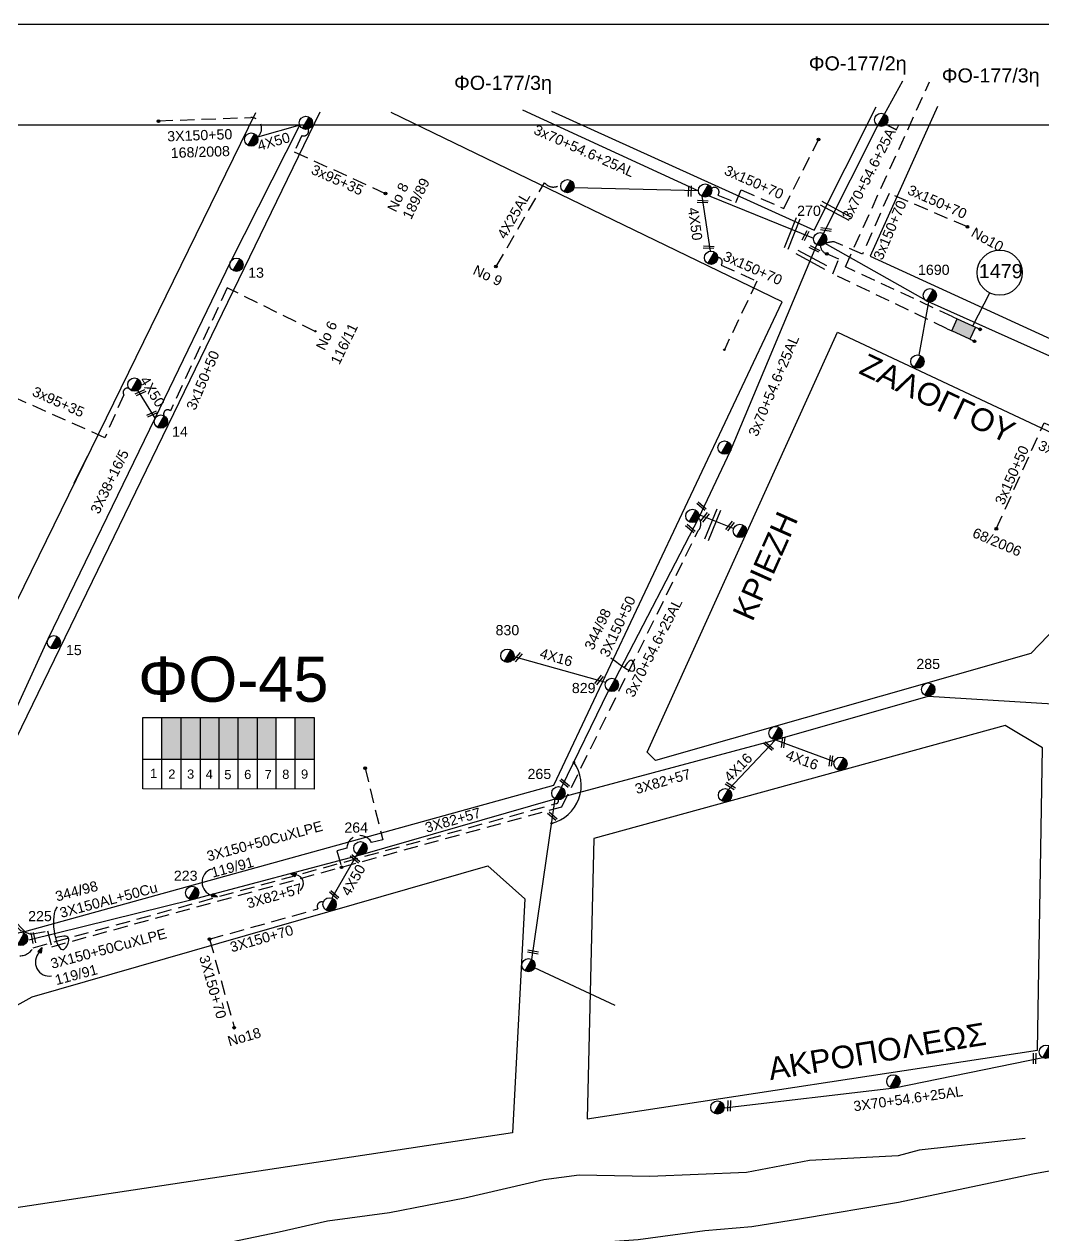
# Model space of a CAD drawing. Header units: millimetres. Extents: x 1421 to 7149, y 887 to 1917.
# Drawn here: x 5249.8 to 5430.3, y 1702.8 to 1917.4 of the extents above; entities that cross this region are included whole.
import ezdxf
from ezdxf.enums import TextEntityAlignment as Align

# ---------------------------------------------------------------- set-up
doc = ezdxf.new("R2010")
doc.units = ezdxf.units.MM
doc.linetypes.add('DASHED', pattern=[19.05, 12.7, -6.35])
for name, color, linetype in [('3x38+16_5', 7, 'Continuous'), ('3x82+57', 7, 'DASHED'), ('Link Box 4 Διευθύνσεων', 7, 'Continuous'), ('Pillar OTE', 7, 'Continuous'), ('Άγνωστα', 7, 'Continuous'), ('Γυμνά εναέρια ΧΤ (3Φ)   4x50CU', 7, 'Continuous'), ('Γυμνά εναέρια ΧΤ (3Φ) 4x50AL', 7, 'Continuous'), ('Γυμνά εναέρια ΧΤ και ΦΟΠ (3Φ)   4x50+16AL', 7, 'Continuous'), ('Εναέρια παροχή ΧΤ 4x16', 7, 'SYN_LINE'), ('Εναέρια παροχή ΧΤ 4x25', 7, 'SYN_LINE'), ('Καλωδια Χ.Τ 3x95+35', 7, 'DASHED'), ('Καλωδια ΧΤ  3X95+50', 7, 'Continuous'), ('Καλώδια ΧΤ   3x150+50CU', 7, 'DASHED'), ('Καλώδια ΧΤ   3x150+70AL', 7, 'DASHED'), ('Καλώδια ΧΤ   3x150AL+50CU', 7, 'DASHED'), ('Μηχανική τομή', 7, 'Continuous'), ('Στύλος ΦΜ', 7, 'Continuous'), ('Στύλος ΦΜ @ 1', 7, 'Continuous'), ('Συνδέσεις', 7, 'Continuous'), ('Συνεστραμμένα ΧΤ   3x70+54.6+25 AL', 7, 'SYN_LINE'), ('Τομή', 7, 'Continuous'), ('Υπογεια Καλωδια Δικτυου ΧΤ 4X25', 7, 'DASHED'), ('Υπόβαθρο ΔΕΗ', 7, 'Continuous'), ('Υπόγεια καλώδια Παροχών ΧΤ   4x16AL', 7, 'DASHED')]:
    doc.layers.add(name, color=color, linetype=linetype)
doc.styles.add('arial', font='arial.ttf')
doc.styles.get("Standard").update_dxf_attribs({"font": 'arial.ttf'})
doc.linetypes.add('PRANES_TEXNHTO', pattern='A,1,[136,SPECLINE.shx,S=1.5,R=0,X=0,Y=0],2,[137,SPECLINE.shx,S=1,R=0,X=0,Y=0],1', length=4)
doc.linetypes.add('SYN_LINE', pattern='A,0.5,-0.0001,["/\\/\\/\\/",Standard,S=0.1,R=0,X=0,Y=-0.05],-0.25', length=0.7501)

# ---------------------------------------------------------------- blocks, each defined once
blk = doc.blocks.new('ΥΠΑΡΧΩΝ ΤΣΙΜΕΝΤΕΝΙΟΣ ΣΤΥΛΟΣ')
at = {"layer": 'Στύλος ΦΜ'}
blk.add_hatch(color=256, dxfattribs=at).paths.add_polyline_path([(-1.29, -2.28, 0.574793), (2.62, 0, 0.268822), (1.3, 2.27)])
blk.add_line((-1.29, -2.28), (1.3, 2.27), dxfattribs=at)
blk.add_circle((0, 0), 2.62, dxfattribs=at)
at = {"layer": 'Στύλος ΦΜ', "flags": 4}
for tag, p in [('ΑΡΙΘΜΟΣ', (-4.68, 8.05)), ('ΤΥΠΟΣ', (-4.91, 3.03))]:
    blk.add_attdef(tag, p, '', height=4, dxfattribs=at)
blk = doc.blocks.new('ΜΗΧΑΝΙΚΗ ΤΟΜΗ')
at = {"layer": 'Μηχανική τομή', "ltscale": 40}
for p, q in [((-3.67, 1.17), (3.91, 1.17)), ((3.91, -0.38), (-3.67, -0.38))]:
    blk.add_line(p, q, dxfattribs=at)
blk = doc.blocks.new('LINK BOX 4 ΑΝΑΧΩΡΗΣΕΩΝ')
at = {"layer": 'Link Box 4 Διευθύνσεων', "ltscale": 40}
blk.add_hatch(color=256, dxfattribs=at).paths.add_polyline_path([(-3.54, 0), (-3.54, -4.67), (3.54, -4.67), (3.54, 0)])
for p, q in [((-3.54, 0), (-5.33, 0)), ((5.33, 0), (3.54, 0)), ((-3.54, -4.67), (-5.33, -4.67)), ((5.33, -4.67), (3.54, -4.67))]:
    blk.add_line(p, q, dxfattribs=at)
blk.add_lwpolyline([(-3.54, -4.67), (-3.54, 0), (3.54, 0), (3.54, -4.67)], close=True, dxfattribs=at)
blk = doc.blocks.new('ΤΟΜΗ')
at = {"layer": 'Τομή', "ltscale": 40}
for p, q in [((10.95, 0.22), (-12.13, 0.22)), ((10.95, -2.57), (-12.13, -2.57))]:
    blk.add_line(p, q, dxfattribs=at)
blk = doc.blocks.new('_ΣΥΝΔΕΣΗ')
at = {"layer": 'Συνδέσεις', "linetype": 'SYN_LINE', "ltscale": 40}
blk.add_hatch(color=256, dxfattribs=at).paths.add_polyline_path([(0.5, -0.01, 1), (-0.5, -0.01, 1)])
at = {"layer": 'Συνδέσεις'}
blk.add_circle((0, -0.01), 0.5, dxfattribs=at)

msp = doc.modelspace()

# ---------------------------------------------------------------- hatches: boundary and pattern name
at = {"lineweight": -3, "ltscale": 0.1}
h = msp.add_hatch(color=256, dxfattribs=at)
h.paths.add_polyline_path([(5296.98, 1766.85), (5297.98, 1766.89), (5297.93, 1766.59)])
h.paths.add_polyline_path([(5296.98, 1766.85), (5297.93, 1766.59), (5297.81, 1766.29)])
h = msp.add_hatch(color=256, dxfattribs=at)
h.paths.add_polyline_path([(5284.04, 1762.69), (5283.05, 1762.63), (5283.09, 1762.93)])
h.paths.add_polyline_path([(5284.04, 1762.69), (5283.09, 1762.93), (5283.2, 1763.24)])
h = msp.add_hatch(color=256, dxfattribs=at)
h.paths.add_polyline_path([(5252.9, 1753.74), (5252.24, 1752.99), (5252.5, 1752.84)])
h.paths.add_polyline_path([(5252.9, 1753.74), (5252.5, 1752.84), (5252.81, 1752.74)])
at = {"layer": 'Καλώδια ΧΤ   3x150+50CU', "linetype": 'DASHED', "lineweight": -3, "ltscale": 0.2}
h = msp.add_hatch(color=5, dxfattribs=at)
h.dxf.hatch_style = 1
h.paths.add_polyline_path([(5287.73, 1794.46), (5284.35, 1794.46), (5284.35, 1787.09), (5287.73, 1787.08)])
h = msp.add_hatch(color=27, dxfattribs=at)
h.dxf.hatch_style = 1
h.paths.add_polyline_path([(5294.53, 1794.46), (5291.14, 1794.46), (5291.14, 1787.08), (5294.53, 1787.07)])
at = {"layer": 'Καλώδια ΧΤ   3x150AL+50CU', "linetype": 'DASHED', "lineweight": -3, "ltscale": 0.2}
h = msp.add_hatch(color=6, dxfattribs=at)
h.dxf.hatch_style = 1
h.paths.add_polyline_path([(5274.17, 1787.11), (5277.56, 1787.1), (5277.56, 1794.48), (5274.17, 1794.48)])
h = msp.add_hatch(color=85, dxfattribs=at)
h.dxf.hatch_style = 1
h.paths.add_polyline_path([(5277.64, 1787.11), (5281.03, 1787.11), (5281.03, 1794.48), (5277.65, 1794.48)])
h = msp.add_hatch(color=151, dxfattribs=at)
h.dxf.hatch_style = 1
h.paths.add_polyline_path([(5291.25, 1794.42), (5287.81, 1794.42), (5287.81, 1787.06), (5291.25, 1787.05)])
h = msp.add_hatch(color=1, dxfattribs=at)
h.dxf.hatch_style = 1
h.paths.add_polyline_path([(5301.2, 1794.46), (5297.82, 1794.46), (5297.81, 1787.09), (5301.2, 1787.08)])
at = {"layer": 'Συνεστραμμένα ΧΤ   3x70+54.6+25 AL', "linetype": 'DASHED', "lineweight": -3, "ltscale": 0.2}
h = msp.add_hatch(color=30, dxfattribs=at)
h.dxf.hatch_style = 1
h.paths.add_polyline_path([(5281.05, 1787.03), (5284.34, 1787.03), (5284.34, 1794.4), (5281.05, 1794.4)])

# ---------------------------------------------------------------- linework, layer by layer
at = {"lineweight": -3, "ltscale": 0.1}
for points in [[(4932.72, 1917.4), (7149.36, 1917.4), (7149.36, 887.4), (4932.72, 887.4)], [(5038.25, 1899.55), (6989.1, 1899.55), (6989.1, 911.99), (5038.25, 911.99)]]:
    msp.add_lwpolyline(points, close=True, dxfattribs=at)
for points in [[(5297.93, 1766.59), (5296.98, 1766.85), (5297.98, 1766.89), (5297.93, 1766.59)], [(5297.93, 1766.59), (5296.98, 1766.85), (5297.81, 1766.29), (5297.93, 1766.59)], [(5283.09, 1762.93), (5284.04, 1762.69), (5283.05, 1762.63), (5283.09, 1762.93)], [(5283.09, 1762.93), (5284.04, 1762.69), (5283.2, 1763.24), (5283.09, 1762.93)], [(5252.5, 1752.84), (5252.9, 1753.74), (5252.24, 1752.99), (5252.5, 1752.84)], [(5252.5, 1752.84), (5252.9, 1753.74), (5252.81, 1752.74), (5252.5, 1752.84)]]:
    msp.add_lwpolyline(points, dxfattribs=at)
for centre, radius, start, end in [((5283.77, 1765.3), 2.46, 108.6869, 253.8228), ((5297.73, 1765.06), 1.55, 308.6929, 82.7357), ((5254.23, 1751.1), 2.46, 134.7496, 279.8855)]:
    msp.add_arc(centre, radius, start, end, dxfattribs=at)
msp.add_spline([(5255.61, 1760.9), (5255.25, 1760.19), (5257.07, 1753.57), (5257.66, 1755.39), (5255.36, 1755.43)], degree=3, dxfattribs=at)
at = {"layer": '3x38+16_5', "color": 1, "lineweight": -3, "ltscale": 0.2}
for p, q in [((5286.39, 1875.34), (5298.63, 1899.5)), ((5273, 1847.53), (5286.39, 1875.34))]:
    msp.add_line(p, q, dxfattribs=at)
at = {"layer": '3x82+57', "color": 85, "linetype": 'Continuous', "lineweight": -3, "ltscale": 0.2}
msp.add_lwpolyline([(5250.6, 1755.09), (5279.57, 1762.22), (5309.38, 1770.14), (5343.89, 1780.05), (5382.96, 1790.55), (5410.03, 1798.29), (5439.8, 1796.42)], dxfattribs=at)
at = {"layer": 'Pillar OTE', "lineweight": -3, "ltscale": 40}
for points in [[(5270.84, 1781.84), (5270.84, 1794.48), (5301.17, 1794.48), (5301.17, 1781.81), (5270.84, 1781.84)], [(5274.17, 1781.84), (5274.17, 1794.48)], [(5277.61, 1781.83), (5277.61, 1794.48)], [(5281.05, 1781.83), (5281.05, 1794.48)], [(5284.35, 1781.83), (5284.35, 1794.48)], [(5287.73, 1781.82), (5287.73, 1794.48)], [(5291.13, 1781.82), (5291.13, 1794.48)], [(5294.47, 1781.82), (5294.47, 1794.48)], [(5297.85, 1781.81), (5297.85, 1794.48)], [(5270.84, 1787.12), (5301.17, 1787.09)]]:
    msp.add_lwpolyline(points, dxfattribs=at)
at = {"layer": 'Άγνωστα', "linetype": 'Continuous', "ltscale": 0.2}
msp.add_line((5258.68, 1836.05), (5261.01, 1840.81), dxfattribs=at)
at = {"layer": 'Γυμνά εναέρια ΧΤ (3Φ)   4x50CU', "color": 30, "lineweight": -3, "ltscale": 0.2}
for points in [[(5369.31, 1887.85), (5347.21, 1888.41)], [(5369.9, 1886.89), (5371.36, 1877.17)]]:
    msp.add_lwpolyline(points, dxfattribs=at)
at = {"layer": 'Γυμνά εναέρια ΧΤ (3Φ)   4x50CU', "color": 85, "lineweight": -3, "ltscale": 0.2}
msp.add_lwpolyline([(5308.81, 1770.29), (5304.33, 1762.47)], dxfattribs=at)
at = {"layer": 'Γυμνά εναέρια ΧΤ (3Φ) 4x50AL', "color": 1, "lineweight": -3, "ltscale": 0.2}
msp.add_line((5298.63, 1899.5), (5291.13, 1897.4), dxfattribs=at)
msp.add_lwpolyline([(5240.75, 1779.5), (5240.75, 1779.5), (5254.03, 1808.41), (5273, 1847.53), (5269.95, 1852.51)], dxfattribs=at)
at = {"layer": 'Γυμνά εναέρια ΧΤ και ΦΟΠ (3Φ)   4x50+16AL', "color": 151, "linetype": 'DASHED', "lineweight": -3, "ltscale": 0.2}
msp.add_lwpolyline([(5236.39, 1774.29, 0.705662), (5231.54, 1769.27), (5246.3, 1754.47, 0.70496), (5251.41, 1753.68), (5344.09, 1779.23, 0.485313), (5344.46, 1779.89)], format="xyb", dxfattribs=at)
at = {"layer": 'Εναέρια παροχή ΧΤ 4x16', "color": 151, "lineweight": -3, "ltscale": 0.1}
msp.add_lwpolyline([(5352.86, 1800.72), (5336.61, 1805.27)], dxfattribs=at)
at = {"layer": 'Εναέρια παροχή ΧΤ 4x25', "color": 151, "lineweight": -3, "ltscale": 0.2}
msp.add_lwpolyline([(5354.55, 1743.46), (5340.24, 1750.09)], dxfattribs=at)
at = {"layer": 'Καλωδια Χ.Τ 3x95+35', "color": 1, "lineweight": -3, "ltscale": 0.2}
for points in [[(5300.15, 1898.82, -0.654045), (5299.01, 1897.66), (5297.67, 1894.8), (5313.79, 1887.38)], [(5268.35, 1852.86, 0.685271), (5267.44, 1851.7), (5264.09, 1844.1), (5247.09, 1851.67)]]:
    msp.add_lwpolyline(points, format="xyb", dxfattribs=at)
at = {"layer": 'Καλωδια ΧΤ  3X95+50', "color": 7, "lineweight": -3}
msp.add_spline([(5353.79, 1805.07), (5358.02, 1803.23), (5357.52, 1804.6), (5356.09, 1803.31)], degree=3, dxfattribs=at)
at = {"layer": 'Καλώδια ΧΤ   3x150+50CU', "color": 1, "lineweight": -3, "ltscale": 0.2}
msp.add_lwpolyline([(5301.39, 1862.95), (5285.76, 1870.66), (5275.71, 1848.86, 0.858533), (5274.6, 1847.97, 9.139104)], format="xyb", dxfattribs=at)
at = {"layer": 'Καλώδια ΧΤ   3x150+50CU', "color": 151, "lineweight": -3, "ltscale": 0.2}
msp.add_lwpolyline([(5422.09, 1827.95), (5430.56, 1846.75), (5435.49, 1844.43, 0.775406), (5441.6, 1841.71)], format="xyb", dxfattribs=at)
at = {"layer": 'Καλώδια ΧΤ   3x150+50CU', "color": 30, "lineweight": -3, "ltscale": 0.2}
for points in [[(5238.6, 1772.38, -0.470172), (5240.58, 1765.29), (5249.15, 1756.73), (5250.99, 1756.1), (5253.93, 1756.67), (5254.67, 1753.85), (5345.08, 1778.68), (5369.27, 1827.63, 0.365617), (5369.35, 1829.87)], [(5310.21, 1785.53), (5313.33, 1772.81), (5311.36, 1772.33, 0.757089), (5306.97, 1771.34), (5305.21, 1770.87), (5306.02, 1767.94)]]:
    msp.add_lwpolyline(points, format="xyb", dxfattribs=at)
at = {"layer": 'Καλώδια ΧΤ   3x150+70AL', "color": 30, "lineweight": -3, "ltscale": 0.2}
msp.add_lwpolyline([(5414.36, 1865.53), (5395.33, 1874.41), (5410.25, 1907.18)], dxfattribs=at)
for points in [[(5371.61, 1888.27, -0.950613), (5372.73, 1887.1), (5375.91, 1885.8), (5376.87, 1888.03), (5384.41, 1884.74), (5390.55, 1896.92)], [(5413.39, 1863.41), (5393.13, 1873.13), (5394.16, 1875.73), (5392.07, 1876.67, -0.302148), (5390.9, 1878.11)], [(5372.71, 1876.02, -0.669646), (5373.32, 1874.71), (5379.67, 1871.86), (5373.89, 1859.69)]]:
    msp.add_lwpolyline(points, format="xyb", dxfattribs=at)
at = {"layer": 'Καλώδια ΧΤ   3x150+70AL', "color": 151, "lineweight": -3, "ltscale": 0.2}
msp.add_lwpolyline([(5416.96, 1881.49), (5403.07, 1887.41), (5398.39, 1876.64), (5393.34, 1878.81, 0.099899), (5391.76, 1878.52)], format="xyb", dxfattribs=at)
at = {"layer": 'Καλώδια ΧΤ   3x150+70AL', "color": 85, "lineweight": -3, "ltscale": 0.2}
msp.add_lwpolyline([(5282.64, 1755.19), (5301.86, 1760.57, -0.730028), (5302.81, 1761.75, 1.408177)], format="xyb", dxfattribs=at)
msp.add_lwpolyline([(5282.64, 1755.19), (5287.03, 1739.51)], dxfattribs=at)
at = {"layer": 'Καλώδια ΧΤ   3x150AL+50CU', "color": 1, "lineweight": -3, "ltscale": 0.2}
msp.add_lwpolyline([(5273.62, 1900.27), (5289.95, 1900.87, -0.711222), (5291.13, 1897.4)], format="xyb", dxfattribs=at)
at = {"layer": 'Συνεστραμμένα ΧΤ   3x70+54.6+25 AL', "color": 85, "lineweight": -3, "ltscale": 20}
for points in [[(5402.27, 1901.48), (5405.51, 1907.38)], [(5391.46, 1880.31), (5401.11, 1899.43)], [(5373.84, 1725.32), (5404.02, 1728.83), (5430.31, 1734.21)]]:
    msp.add_lwpolyline(points, dxfattribs=at)
at = {"layer": 'Συνεστραμμένα ΧΤ   3x70+54.6+25 AL', "color": 30, "lineweight": -3, "ltscale": 20}
for points in [[(5338.12, 1902.25), (5369.31, 1887.85)], [(5371.18, 1886.97), (5389.71, 1879.49)]]:
    msp.add_lwpolyline(points, dxfattribs=at)
at = {"layer": 'Συνεστραμμένα ΧΤ   3x70+54.6+25 AL', "color": 151, "lineweight": -3, "ltscale": 20}
for points in [[(5369.35, 1829.87), (5374.95, 1841.75), (5390.29, 1878.26)], [(5473.55, 1839.85), (5444.01, 1852.99), (5410.05, 1868.19), (5391.76, 1878.52)], [(5410.05, 1868.19), (5408.35, 1858.75)], [(5354.54, 1801.29), (5369.35, 1829.87)], [(5345.05, 1782.09), (5353.37, 1799.24)], [(5339.76, 1751.61), (5343.89, 1780.05)]]:
    msp.add_lwpolyline(points, dxfattribs=at)
at = {"layer": 'Συνεστραμμένα ΧΤ   3x70+54.6+25 AL', "color": 151, "lineweight": -3, "ltscale": 8}
msp.add_lwpolyline([(5369.38, 1830.48), (5375.54, 1828.01)], dxfattribs=at)
at = {"layer": 'Υπογεια Καλωδια Δικτυου ΧΤ 4X25', "color": 30, "lineweight": -3, "ltscale": 0.2}
msp.add_lwpolyline([(5333.47, 1874.46), (5342.03, 1889.3, 0.447481), (5344.96, 1889.09, -0.845273)], format="xyb", dxfattribs=at)
at = {"layer": 'Υπόβαθρο ΔΕΗ', "linetype": 'PRANES_TEXNHTO', "lineweight": -3, "ltscale": 0.5, "flags": 128}
for points in [[(5044.09, 1551.45), (5050.6, 1553.39), (5056.52, 1555.56), (5060.9, 1557.4), (5071.38, 1561.74), (5077.75, 1564.93), (5085.45, 1569.14), (5095.65, 1573.04), (5103.95, 1576.42), (5110.24, 1578.52), (5114.69, 1581.58), (5121.92, 1586.95), (5134.82, 1598.46), (5144.9, 1609.09), (5151.71, 1616.04), (5160.49, 1624), (5169.86, 1632.66), (5178.13, 1640.42), (5182.81, 1646.4), (5191, 1657.9), (5194.63, 1663.38), (5197.08, 1666.2), (5201.6, 1670.05), (5207.85, 1674.97), (5214.81, 1678.67), (5220.3, 1680.6), (5228.38, 1682.15), (5234.39, 1682.89), (5245.58, 1683.04), (5257.26, 1683.58), (5266.01, 1684.62), (5276.98, 1687.95), (5290.25, 1691.5), (5300.97, 1693.83), (5312.38, 1695.9), (5322.39, 1698.05), (5336.18, 1700.5), (5350.27, 1701.38), (5358.61, 1701.98), (5370.4, 1703.54), (5378.78, 1704.28), (5387.23, 1705.61), (5404.76, 1708.58), (5428.56, 1713.61), (5440.79, 1715.84), (5450.76, 1719.55), (5463.07, 1723.4), (5474.86, 1727.4), (5486.52, 1732.31), (5496.23, 1736.31), (5511.06, 1743.5), (5515.76, 1746.35), (5525.48, 1750.05), (5532.07, 1754.64), (5545.27, 1761.16), (5557.32, 1769.28), (5564.14, 1774.9), (5567.85, 1778.39), (5576.45, 1785.72), (5591.37, 1798.86), (5595.15, 1803.31), (5604.87, 1815.26), (5609.99, 1821.71), (5613.56, 1825.44), (5616.97, 1828.99), (5625.42, 1833.36), (5635.8, 1837.22), (5644.72, 1840.65), (5648.28, 1841.69), (5654.73, 1845.39), (5666.37, 1855.46), (5675.43, 1865.58), (5682.03, 1872.84), (5684.18, 1875.87), (5692.11, 1878.76), (5696.79, 1878.91), (5705.64, 1879.24), (5713.43, 1880.94), (5717.06, 1881.24), (5723.44, 1883.39), (5734.41, 1888.79), (5742.12, 1893.9), (5753.27, 1901.79)], [(5427.21, 1719.88), (5408.42, 1717.81), (5404.72, 1716.78), (5388.98, 1715.96), (5377.8, 1713.85), (5360.68, 1713.14), (5348.16, 1713.34), (5341.9, 1712.55), (5327.9, 1709.25), (5314.54, 1706.65), (5303.56, 1705.22), (5295, 1703.28), (5286.5, 1701.47), (5274.9, 1697.19), (5267.02, 1694.45), (5255.87, 1692.96), (5250.49, 1691.99), (5236.74, 1691.47), (5228.29, 1690.81), (5217.01, 1688.74), (5206.68, 1685.24), (5199.55, 1681.35), (5194.49, 1677.59), (5190.99, 1673.7), (5185.28, 1664.63), (5177.74, 1655.53), (5171.26, 1648.53), (5164.89, 1640.21), (5158.54, 1634.44), (5151.39, 1625.6), (5141.66, 1616.92), (5130.31, 1607.33), (5120.31, 1598.22), (5107.08, 1588.5), (5094.28, 1581.55), (5085.66, 1578.76), (5078.19, 1576.03), (5067.1, 1569.81), (5051.77, 1564.6), (5046.13, 1562.14), (5044.44, 1562.07)]]:
    msp.add_lwpolyline(points, dxfattribs=at)
at = {"layer": 'Υπόβαθρο ΔΕΗ', "lineweight": -3, "ltscale": 0.2}
for points in [[(5200.11, 1900.56), (5170.51, 1844.94), (5227.82, 1779.7), (5231.19, 1779.85), (5290.84, 1901.77)], [(5302.19, 1901.8), (5237.73, 1769.04), (5249.92, 1756.56), (5343.69, 1782.52), (5384.12, 1868.19), (5314.84, 1901.74)], [(5343.25, 1902), (5389.8, 1880.9), (5400.82, 1902.76)], [(5411.67, 1902.84), (5399.73, 1876.27), (5463.77, 1846.93), (5495.49, 1902.75)], [(5361.66, 1786.84), (5360.18, 1788.36), (5393.96, 1862.79), (5450.52, 1836.19), (5451.27, 1829.78), (5428.23, 1805.86), (5361.66, 1786.84)], [(5349.59, 1723.36), (5429.4, 1735.49), (5430.26, 1789.12), (5423.65, 1793.05), (5350.73, 1773.07), (5349.59, 1723.36)], [(5197.52, 1699.89), (5191.09, 1711.53), (5251.21, 1745), (5331.96, 1768.17), (5338.52, 1762.37), (5336.34, 1720.88), (5197.52, 1699.89)]]:
    msp.add_lwpolyline(points, dxfattribs=at)
at = {"layer": 'Υπόβαθρο ΔΕΗ', "lineweight": -3}
msp.add_lwpolyline([(5417.93, 1863.9), (5420.96, 1869.76)], dxfattribs=at)
msp.add_circle((5422.69, 1873.36), 4, dxfattribs=at)
msp.add_arc((5341.54, 1782.48), 6.98, 284.2541, 35.6682, dxfattribs=at)
at = {"layer": 'Υπόγεια καλώδια Παροχών ΧΤ   4x16AL', "color": 85, "linetype": 'Continuous', "lineweight": -3, "ltscale": 0.2}
msp.add_lwpolyline([(5374.6, 1781.75), (5382.96, 1790.55), (5393.37, 1786.71)], dxfattribs=at)

# ---------------------------------------------------------------- block references
at = {"layer": 'Link Box 4 Διευθύνσεων', "lineweight": -3, "xscale": 0.4999999999999985, "yscale": 0.4999999999999985, "zscale": 0.4999999999999985, "rotation": 155.3892072227048}
msp.add_blockref('LINK BOX 4 ΑΝΑΧΩΡΗΣΕΩΝ', (5415.81, 1862.3), dxfattribs=at)
at = {"layer": 'Μηχανική τομή', "lineweight": -3}
for p, xscale, yscale, zscale, rotation in [((5367.87, 1887.77), 0.2499999999997364, 0.2499999999997364, 0.2499999999997364, 88.68721047573013), ((5370.01, 1885.86), 0.249999999998973, 0.249999999998973, 0.249999999998973, 357.3294060225263), ((5388.37, 1879.84), 0.2499999999998655, 0.2499999999998655, 0.2499999999998655, 63.59032268500813), ((5391.85, 1880.91), 0.250000000000727, 0.250000000000727, 0.250000000000727, 351.4478638929639), ((5371.08, 1877.75), 0.249999999998973, 0.249999999998973, 0.249999999998973, 357.3294060225263), ((5389.78, 1877.49), 0.2499999999999713, 0.2499999999999713, 0.2499999999999713, 332.8684765205269), ((5270.41, 1851.98), 0.2499999999999322, 0.2499999999999322, 0.2499999999999322, 24.75841792782587), ((5272.46, 1848.19), 0.2499999999999322, 0.2499999999999322, 0.2499999999999322, 24.75841792782587), ((5369.75, 1831.9), 0.250000000001253, 0.250000000001253, 0.250000000001253, 319.7993678566543), ((5370.41, 1830.07), 0.2500000000013552, 0.2500000000013552, 0.2500000000013552, 230.0626389057167), ((5367.79, 1827.94), 0.250000000001253, 0.250000000001253, 0.250000000001253, 319.7993678566543), ((5374.83, 1828.52), 0.2500000000013552, 0.2500000000013552, 0.2500000000013552, 230.0626389057167), ((5337.35, 1805.1), 0.2499999999990473, 0.2499999999990473, 0.2499999999990473, 50.47215950995776), ((5351.74, 1801.06), 0.2499999999990473, 0.2499999999990473, 0.2499999999990473, 50.47215950995776), ((5381.66, 1789.35), 0.250000000001253, 0.250000000001253, 0.250000000001253, 319.7993678566543), ((5384.21, 1790.11), 0.2500000000012622, 0.2500000000012622, 0.2500000000012622, 262.5544192019454), ((5392.66, 1786.85), 0.2500000000012622, 0.2500000000012622, 0.2500000000012622, 262.5544192019454), ((5345.5, 1782.79), 0.250000000001253, 0.250000000001253, 0.250000000001253, 319.7993678566543), ((5374.88, 1782.29), 0.2500000000012558, 0.2500000000012558, 0.2500000000012558, 327.5204135753807), ((5343.33, 1776.94), 0.250000000001253, 0.250000000001253, 0.250000000001253, 319.7993678566543), ((5308.36, 1769.4), 0.250000000001253, 0.250000000001253, 0.250000000001253, 319.7993678566543), ((5304.65, 1762.98), 0.250000000001253, 0.250000000001253, 0.250000000001253, 319.7993678566543), ((5251.49, 1755.4), 0.2500000000001928, 0.2500000000001928, 0.2500000000001928, 101.8808902446696), ((5339.92, 1752.83), 0.2500000000011305, 0.2500000000011305, 0.2500000000011305, 349.5251074668412), ((5428.77, 1734.05), 0.2500000000007278, 0.2500000000007278, 0.2500000000007278, 268.6388953290862), ((5374.64, 1725.66), 0.2500000000007278, 0.2500000000007278, 0.2500000000007278, 268.6388953290862)]:
    msp.add_blockref('ΜΗΧΑΝΙΚΗ ΤΟΜΗ', p, dxfattribs=dict(at, xscale=xscale, yscale=yscale, zscale=zscale, rotation=rotation))
at = {"layer": 'Στύλος ΦΜ @ 1', "lineweight": -3, "ltscale": 40, "xscale": 0.4499999999998181, "yscale": 0.4499999999998181, "zscale": 0.4499999999998181}
for p in [(5401.69, 1900.45), (5299.73, 1899.92), (5290.04, 1896.95), (5346.07, 1888.69), (5370.48, 1887.92), (5371.53, 1876), (5408.11, 1857.59), (5269.33, 1853.51), (5373.93, 1842.34), (5368.23, 1830.22), (5376.64, 1827.57), (5382.96, 1791.73), (5394.47, 1786.3), (5374.01, 1780.73), (5303.92, 1761.37), (5339.17, 1750.59), (5430.89, 1735.23), (5403.84, 1729.99), (5372.66, 1725.35)]:
    msp.add_blockref('ΥΠΑΡΧΩΝ ΤΣΙΜΕΝΤΕΝΙΟΣ ΣΤΥΛΟΣ', p, dxfattribs=at)
at = {"layer": 'Στύλος ΦΜ @ 1', "lineweight": -3, "ltscale": 40}
ref = msp.add_blockref('ΥΠΑΡΧΩΝ ΤΣΙΜΕΝΤΕΝΙΟΣ ΣΤΥΛΟΣ', (5390.87, 1879.29), dxfattribs=dict(at, xscale=0.4499999999998181, yscale=0.4499999999998181, zscale=0.4499999999998181))
ref.add_attrib('ΑΡΙΘΜΟΣ', '270', (5386.79, 1883.42), dxfattribs={"layer": 'Στύλος ΦΜ', "height": 1.8, "flags": 4})
ref = msp.add_blockref('ΥΠΑΡΧΩΝ ΤΣΙΜΕΝΤΕΝΙΟΣ ΣΤΥΛΟΣ', (5287.41, 1874.75), dxfattribs=dict(at, xscale=0.4499999999998181, yscale=0.4499999999998181, zscale=0.4499999999998181))
ref.add_attrib('ΑΡΙΘΜΟΣ', '13', (5289.49, 1872.45), dxfattribs={"layer": 'Στύλος ΦΜ', "height": 1.8, "flags": 4})
ref = msp.add_blockref('ΥΠΑΡΧΩΝ ΤΣΙΜΕΝΤΕΝΙΟΣ ΣΤΥΛΟΣ', (5410.31, 1869.34), dxfattribs=dict(at, xscale=0.4499999999998181, yscale=0.4499999999998181, zscale=0.4499999999998181))
ref.add_attrib('ΑΡΙΘΜΟΣ', '1690', (5408.21, 1872.96), dxfattribs={"layer": 'Στύλος ΦΜ', "height": 1.8, "flags": 4})
ref = msp.add_blockref('ΥΠΑΡΧΩΝ ΤΣΙΜΕΝΤΕΝΙΟΣ ΣΤΥΛΟΣ', (5274.02, 1846.95), dxfattribs=dict(at, xscale=0.4499999999998181, yscale=0.4499999999998181, zscale=0.4499999999998181))
ref.add_attrib('ΑΡΙΘΜΟΣ', '14', (5276, 1844.26), dxfattribs={"layer": 'Στύλος ΦΜ', "height": 1.8, "flags": 4})
ref = msp.add_blockref('ΥΠΑΡΧΩΝ ΤΣΙΜΕΝΤΕΝΙΟΣ ΣΤΥΛΟΣ', (5335.44, 1805.45), dxfattribs=dict(at, xscale=0.4499999999998181, yscale=0.4499999999998181, zscale=0.4499999999998181))
ref.add_attrib('ΑΡΙΘΜΟΣ', '830', (5333.34, 1809.08), dxfattribs={"layer": 'Στύλος ΦΜ', "height": 1.8, "flags": 4})
ref = msp.add_blockref('ΥΠΑΡΧΩΝ ΤΣΙΜΕΝΤΕΝΙΟΣ ΣΤΥΛΟΣ', (5255.05, 1807.83), dxfattribs=dict(at, xscale=0.4499999999998181, yscale=0.4499999999998181, zscale=0.4499999999998181))
ref.add_attrib('ΑΡΙΘΜΟΣ', '15', (5257.2, 1805.55), dxfattribs={"layer": 'Στύλος ΦΜ', "height": 1.8, "flags": 4})
ref = msp.add_blockref('ΥΠΑΡΧΩΝ ΤΣΙΜΕΝΤΕΝΙΟΣ ΣΤΥΛΟΣ', (5410.02, 1799.46), dxfattribs=dict(at, xscale=0.4499999999998181, yscale=0.4499999999998181, zscale=0.4499999999998181))
ref.add_attrib('ΑΡΙΘΜΟΣ', '285', (5407.92, 1803.09), dxfattribs={"layer": 'Στύλος ΦΜ', "height": 1.8, "flags": 4})
ref = msp.add_blockref('ΥΠΑΡΧΩΝ ΤΣΙΜΕΝΤΕΝΙΟΣ ΣΤΥΛΟΣ', (5353.95, 1800.27), dxfattribs=dict(at, xscale=0.4499999999998181, yscale=0.4499999999998181, zscale=0.4499999999998181))
ref.add_attrib('ΑΡΙΘΜΟΣ', '829', (5346.86, 1798.82), dxfattribs={"layer": 'Στύλος ΦΜ', "height": 1.8, "flags": 4})
ref = msp.add_blockref('ΥΠΑΡΧΩΝ ΤΣΙΜΕΝΤΕΝΙΟΣ ΣΤΥΛΟΣ', (5344.47, 1781.07), dxfattribs=dict(at, xscale=0.4499999999998181, yscale=0.4499999999998181, zscale=0.4499999999998181))
ref.add_attrib('ΑΡΙΘΜΟΣ', '265', (5339, 1783.59), dxfattribs={"layer": 'Στύλος ΦΜ', "height": 1.8, "flags": 4})
ref = msp.add_blockref('ΥΠΑΡΧΩΝ ΤΣΙΜΕΝΤΕΝΙΟΣ ΣΤΥΛΟΣ', (5309.38, 1771.32), dxfattribs=dict(at, xscale=0.4499999999998181, yscale=0.4499999999998181, zscale=0.4499999999998181))
ref.add_attrib('ΑΡΙΘΜΟΣ', '264', (5306.54, 1774.08), dxfattribs={"layer": 'Στύλος ΦΜ', "height": 1.8, "flags": 4})
ref = msp.add_blockref('ΥΠΑΡΧΩΝ ΤΣΙΜΕΝΤΕΝΙΟΣ ΣΤΥΛΟΣ', (5279.57, 1763.4), dxfattribs=dict(at, xscale=0.4499999999998181, yscale=0.4499999999998181, zscale=0.4499999999998181))
ref.add_attrib('ΑΡΙΘΜΟΣ', '223', (5276.32, 1765.54), dxfattribs={"layer": 'Στύλος ΦΜ', "height": 1.8, "flags": 4})
ref = msp.add_blockref('ΥΠΑΡΧΩΝ ΤΣΙΜΕΝΤΕΝΙΟΣ ΣΤΥΛΟΣ', (5249.22, 1755.24), dxfattribs=dict(at, xscale=0.4499999999998181, yscale=0.4499999999998181, zscale=0.4499999999998181))
ref.add_attrib('ΑΡΙΘΜΟΣ', '225', (5250.5, 1758.38), dxfattribs={"layer": 'Στύλος ΦΜ', "height": 1.8, "flags": 4})
at = {"layer": 'Συνδέσεις', "lineweight": -3}
for p, xscale, yscale, zscale in [((5273.6, 1900.21), 0.4777242751392805, 0.4777242751392805, 0.4777242751392805), ((5390.56, 1896.96), 0.4777242751392805, 0.4777242751392805, 0.4777242751392805), ((5313.81, 1887.39), 0.4777242751392805, 0.4777242751392805, 0.4777242751392805), ((5416.96, 1881.5), 0.4777242751392805, 0.4777242751392805, 0.4777242751392805), ((5392.07, 1876.68), 0.4777242751393942, 0.4777242751393942, 0.4777242751393942), ((5333.41, 1874.46), 0.4777242751392805, 0.4777242751392805, 0.4777242751392805), ((5301.4, 1862.98), 0.25, 0.25, 0.25), ((5419.21, 1863.31), 0.4777242751393942, 0.4777242751393942, 0.4777242751393942), ((5418.23, 1861.19), 0.4777242751393942, 0.4777242751393942, 0.4777242751393942), ((5373.89, 1859.69), 0.25, 0.25, 0.25), ((5422.09, 1827.96), 0.4777242751392805, 0.4777242751392805, 0.4777242751392805), ((5310.21, 1785.53), 0.4777242751392805, 0.4777242751392805, 0.4777242751392805), ((5347.22, 1786.56), 0.25, 0.25, 0.25), ((5343.27, 1775.74), 0.25, 0.25, 0.25), ((5306.02, 1767.94), 0.4777242751392805, 0.4777242751392805, 0.4777242751392805), ((5282.64, 1755.2), 0.4777242751392805, 0.4777242751392805, 0.4777242751392805), ((5287.03, 1739.51), 0.4777242751392805, 0.4777242751392805, 0.4777242751392805)]:
    msp.add_blockref('_ΣΥΝΔΕΣΗ', p, dxfattribs=dict(at, xscale=xscale, yscale=yscale, zscale=zscale))
at = {"layer": 'Τομή', "lineweight": -3}
for p, xscale, yscale, zscale, rotation in [((5393.29, 1884.14), 0.2499999999999817, 0.2499999999999817, 0.2499999999999817, 151.5094438626117), ((5385.65, 1880.52), 0.2500000000000497, 0.2500000000000497, 0.2500000000000497, 68.08063642105515), ((5389, 1875.48), 0.2499999999999817, 0.2499999999999817, 0.2499999999999817, 151.5094438626117), ((5371.58, 1828.89), 0.2500000000000497, 0.2500000000000497, 0.2500000000000497, 68.08063642105515)]:
    msp.add_blockref('ΤΟΜΗ', p, dxfattribs=dict(at, xscale=xscale, yscale=yscale, zscale=zscale, rotation=rotation))

# ---------------------------------------------------------------- texts
at = {"lineweight": -3, "ltscale": 40, "char_height": 4, "width": 64.8866, "attachment_point": 1, "style": 'arial'}
for s, insert, rotation in [('ΖΑΛΟΓΓΟΥ', (5399.24, 1859.19), 334.5955), ('ΚΡΙΕΖΗ', (5375.2, 1812.95), 66), ('ΑΚΡΟΠΟΛΕΩΣ', (5381.38, 1734.13), 9.3432)]:
    msp.add_mtext(s, dxfattribs=dict(at, insert=insert, rotation=rotation))
at = {"lineweight": -3, "ltscale": 30, "char_height": 1.63, "width": 11.2573, "attachment_point": 1}
for s, insert in [('1', (5272.09, 1785.4)), ('2', (5275.33, 1785.27)), ('3', (5278.66, 1785.27)), ('4', (5281.96, 1785.27)), ('5', (5285.26, 1785.18)), ('6', (5288.78, 1785.21)), ('7', (5292.41, 1785.21)), ('8', (5295.53, 1785.24)), ('9', (5298.86, 1785.27))]:
    msp.add_mtext(s, dxfattribs=dict(at, insert=insert))
at = {"layer": 'Άγνωστα', "lineweight": -3, "ltscale": 0.1}
for s, p in [('ΦO-177/2η', (5397.53, 1910.46)), ('ΦO-177/3η', (5334.66, 1907.01)), ('ΦO-177/3η', (5421.1, 1908.32))]:
    msp.add_text(s, height=2.5, dxfattribs=at).set_placement(p, align=Align.MIDDLE_CENTER)
at = {"layer": 'Άγνωστα', "color": 7, "lineweight": -3, "char_height": 1.8, "attachment_point": 1}
for s, insert, width, rotation in [('3x70+54.6+25AL', (5340.67, 1899.67), 11.0807, 336), ('3x70+54.6+25AL', (5394.64, 1883.35), 11.0807, 63), ('3X150+50  ', (5275.11, 1898.42), 11.0807, 2), ('4X50', (5290.94, 1896.67), 1.8, 16), ('168/2008', (5275.74, 1895.47), 6.8308, 2), ('3x95+35  ', (5301.23, 1892.6), 11.0807, 336), ('3x150+70', (5374.44, 1892.48), 11.0807, 336), ('No 8\\P189/89', (5314.06, 1884.74), 6.8308, 64), ('3x150+70', (5406.92, 1889), 11.0807, 336), ('4X25AL', (5333.51, 1880.07), 6.1726, 60), ('4X50', (5369.21, 1885.03), 1.8, 278), ('3x150+70', (5400.22, 1876.14), 11.0807, 67), ('No10', (5418.33, 1881.48), 6.8308, 330.9663), ('3x150+70', (5374.21, 1877.25), 11.0807, 336), ('No 9', (5329.94, 1874.8), 6.8308, 334.5557), ('No 6', (5301.41, 1860.22), 6.8308, 64), ('116/11', (5304.02, 1857.68), 6.8308, 64), ('3x70+54.6+25AL', (5378.06, 1844.85), 11.0807, 67), ('3x150+50', (5278.45, 1849.51), 11.0807, 67), ('4X50', (5271.74, 1855.24), 1.8, 302), ('3x95+35  ', (5251.79, 1853.26), 11.0807, 336), ('3x150+50', (5430.08, 1843.73), 11.0807, 336), ('3X38+16/5 ', (5261.43, 1831.21), 11.0807, 64), ('3x150+50', (5421.76, 1832.75), 11.0807, 66), ('68/2006', (5418.4, 1828.21), 6.8308, 336.8912), ('344/98\\P3X150+50', (5349, 1807.05), 11.0807, 65), ('3x70+54.6+25AL', (5356.22, 1798.74), 11.0807, 63), ('4X16', (5341.53, 1806.83), 11.0807, 344), ('4X16', (5373.64, 1784.15), 11.0807, 46), ('4X16', (5385.22, 1788.84), 11.0807, 340), ('3X82+57', (5357.85, 1782.63), 11.0807, 16), ('3X82+57', (5320.66, 1775.77), 11.0807, 16), ('3X150+50CuXLPE\\P119/91', (5281.96, 1770.72), 11.0807, 15), ('4X50', (5305.88, 1763.58), 11.0807, 60), ('344/98\\P3X150AL+50Cu', (5255.13, 1763.59), 11.0807, 15), ('3X82+57', (5289.03, 1762.34), 11.0807, 16), ('3X150+50CuXLPE\\P119/91', (5254.28, 1751.67), 11.0807, 15), ('3X150+70', (5286.08, 1754.58), 11.0807, 16), ('3X150+70', (5282.51, 1752.51), 11.0807, 286), ('No18', (5285.66, 1737.9), 11.0807, 16.2002), ('3X70+54.6+25AL', (5396.65, 1726.45), 11.0807, 8)]:
    msp.add_mtext(s, dxfattribs=dict(at, insert=insert, width=width, rotation=rotation))
at = {"layer": 'Άγνωστα', "color": 7, "lineweight": -3, "insert": (5418.99, 1874.88), "char_height": 2.5, "width": 1.8, "attachment_point": 1}
msp.add_mtext('1479', dxfattribs=at)
at = {"layer": 'Υπόβαθρο ΔΕΗ', "lineweight": -3, "insert": (5269.96, 1805.28), "char_height": 8, "width": 84.6573, "attachment_point": 1}
msp.add_mtext('ΦO-45', dxfattribs=at)

doc.saveas('drawing.dxf')
